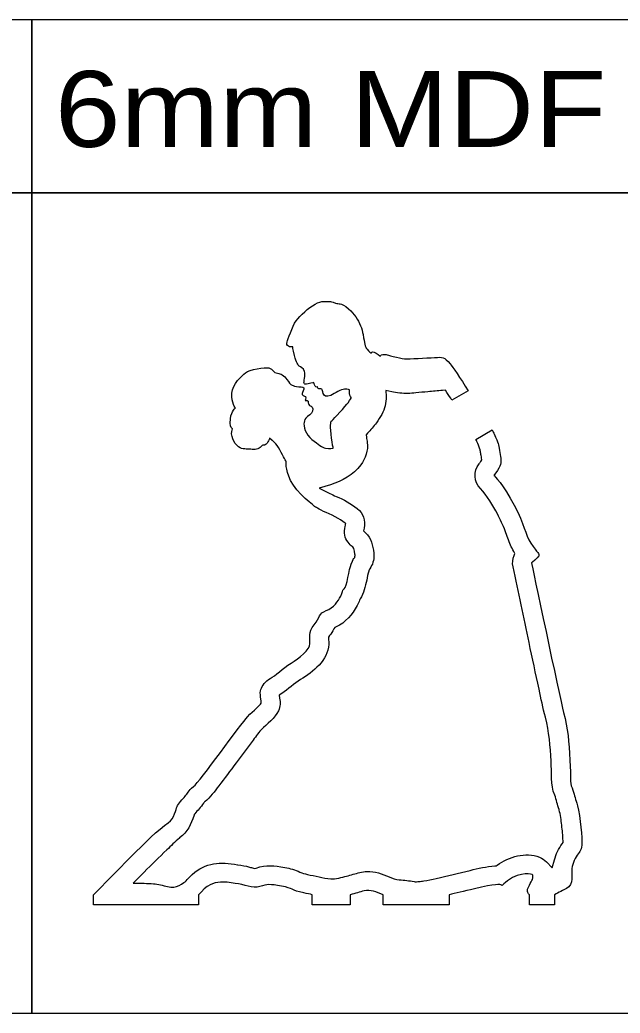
# Model space of a CAD drawing. Header units: millimetres. Extents: x -1166 to 1166, y -335 to 297.
# Drawn here: x -785 to -404, y -335 to 297 of the extents above; entities that cross this region are included whole.
import ezdxf

# ---------------------------------------------------------------- set-up
doc = ezdxf.new("R2010")
doc.units = ezdxf.units.MM
doc.header["$MEASUREMENT"] = 0
doc.layers.add('Camada 1', color=7, linetype='Continuous')
doc.styles.add('1', font='Arial', dxfattribs={"height": 1})

msp = doc.modelspace()

# ---------------------------------------------------------------- linework, layer by layer
at = {"layer": 'Camada 1', "color": 142, "lineweight": 20}
for points in [[(-1166.4805, 186.6815), (-777.6535, 186.6815), (-777.6535, 296.7483), (-1166.4805, 296.7483), (-1166.4805, 186.6815)], [(-777.6537, 186.6815), (-388.8267, 186.6815), (-388.8267, 296.7483), (-777.6537, 296.7483), (-777.6537, 186.6815)], [(-1166.4805, -334.8653), (-777.6535, -334.8653), (-777.6535, 186.6815), (-1166.4805, 186.6815), (-1166.4805, -334.8653)], [(-777.6537, -334.8653), (-388.8267, -334.8653), (-388.8267, 186.6815), (-777.6537, 186.6815), (-777.6537, -334.8653)]]:
    msp.add_lwpolyline(points, close=True, dxfattribs=at)
at = {"layer": 'Camada 1', "color": 230, "lineweight": 20}
msp.add_open_spline([(-510.634, 54.8809), (-510.634, 54.8809), (-500.2663, 60.9381), (-500.2663, 60.9381), (-500.2663, 60.9381), (-505.4113, 69.0136), (-510.1514, 76.1374), (-511.7795, 78.0382), (-511.7795, 78.0382), (-515.6301, 82.5345), (-516.467, 82.3678), (-521.6574, 82.0347), (-521.6574, 82.0347), (-526.8484, 81.7017), (-538.4852, 81.2019), (-539.9087, 81.1192), (-539.9087, 81.1192), (-541.3317, 81.0356), (-550.7092, 83.2006), (-551.7132, 83.7004), (-551.7132, 83.7004), (-552.7178, 84.2002), (-553.0526, 83.9508), (-554.6433, 83.9508), (-554.6433, 83.9508), (-556.2335, 83.9508), (-555.9832, 82.8686), (-555.9832, 82.8686), (-555.9832, 82.8686), (-555.9832, 82.8686), (-558.7451, 84.8663), (-560.0851, 85.4488), (-560.0851, 85.4488), (-561.425, 86.0322), (-561.927, 84.9495), (-561.927, 84.9495), (-561.927, 84.9495), (-561.927, 84.9495), (-563.2669, 85.6155), (-564.6058, 87.2813), (-564.6058, 87.2813), (-565.9447, 88.946), (-566.1129, 90.9447), (-567.117, 96.6064), (-567.117, 96.6064), (-567.4473, 98.4678), (-567.959, 100.3667), (-568.6929, 102.2412), (-568.6929, 102.2412), (-570.1918, 106.0674), (-572.6179, 109.7968), (-576.3262, 112.9254), (-576.3262, 112.9254), (-581.851, 117.5885), (-582.1879, 115.5893), (-584.616, 116.6715), (-584.616, 116.6715), (-587.0431, 117.7543), (-587.3779, 117.588), (-588.8855, 117.588), (-588.8855, 117.588), (-590.3926, 117.588), (-593.4058, 118.4209), (-597.5912, 116.0059), (-597.5912, 116.0059), (-601.7771, 113.591), (-607.0517, 108.9284), (-609.6464, 105.3481), (-609.6464, 105.3481), (-612.2422, 101.7678), (-614.9215, 93.3581), (-615.3818, 91.9428), (-615.3818, 91.9428), (-615.8425, 90.5275), (-615.5071, 89.7362), (-614.6285, 89.1533), (-614.6285, 89.1533), (-613.7493, 88.5698), (-611.8655, 88.8202), (-611.8655, 88.8202), (-611.8655, 88.8202), (-611.8655, 88.8202), (-611.782, 87.738), (-610.6938, 83.2417), (-610.6938, 83.2417), (-609.6057, 78.7454), (-608.4334, 77.2464), (-607.6801, 76.4972), (-607.6801, 76.4972), (-606.9268, 75.7475), (-605.0013, 75.6644), (-604.3316, 73.2494), (-604.3316, 73.2494), (-603.6619, 70.8355), (-604.9391, 66.3808), (-604.6461, 65.6316), (-604.6461, 65.6316), (-604.353, 64.8813), (-604.1649, 65.0689), (-603.1181, 65.152), (-603.1181, 65.152), (-602.0722, 65.2357), (-598.4097, 66.1724), (-598.4097, 66.1724), (-598.4097, 66.1724), (-598.4097, 66.1724), (-598.242, 64.965), (-597.5723, 63.8416), (-597.5723, 63.8416), (-596.9026, 62.7173), (-596.1911, 63.3829), (-596.1911, 63.3829), (-596.1911, 63.3829), (-596.1911, 63.3829), (-596.2747, 63.0498), (-595.7309, 62.3843), (-595.7309, 62.3843), (-595.1866, 61.7182), (-594.1815, 62.4674), (-593.4282, 61.884), (-593.4282, 61.884), (-592.6749, 61.3015), (-592.9257, 60.7191), (-592.4242, 59.137), (-592.4242, 59.137), (-591.9216, 57.5549), (-590.4976, 56.6394), (-587.6516, 57.9711), (-587.6516, 57.9711), (-584.8051, 59.3028), (-581.2889, 61.8013), (-578.8613, 61.9676), (-578.8613, 61.9676), (-576.4343, 62.1344), (-575.7646, 61.3852), (-575.7646, 61.3852), (-575.7646, 61.3852), (-575.7646, 61.3852), (-575.5969, 60.3024), (-575.6805, 59.0534), (-575.6805, 59.0534), (-575.7646, 57.8043), (-574.5918, 56.389), (-574.5918, 56.389), (-574.5918, 56.389), (-574.5918, 56.389), (-575.1779, 55.3068), (-576.6014, 53.3085), (-576.6014, 53.3085), (-578.0244, 51.3098), (-585.8943, 42.817), (-586.8147, 41.9846), (-586.8147, 41.9846), (-587.7357, 41.1523), (-587.4849, 41.2349), (-587.8198, 38.821), (-587.8198, 38.821), (-588.1547, 36.406), (-586.145, 24.4166), (-586.145, 24.4166), (-586.145, 24.4166), (-586.145, 24.4166), (-588.5731, 23.9999), (-590.9176, 24.3329), (-590.9176, 24.3329), (-593.261, 24.666), (-595.4378, 26.9973), (-599.6238, 29.912), (-599.6238, 29.912), (-603.8092, 32.8262), (-605.066, 38.8215), (-604.6471, 40.653), (-604.6471, 40.653), (-604.2286, 42.4844), (-604.4799, 42.9848), (-602.4703, 44.5663), (-602.4703, 44.5663), (-600.4617, 46.1479), (-598.7033, 47.1475), (-599.1217, 49.3125), (-599.1217, 49.3125), (-599.5407, 51.477), (-600.9015, 50.8951), (-601.2792, 51.5607), (-601.2792, 51.5607), (-601.6558, 52.2273), (-602.1589, 53.2685), (-602.033, 53.7054), (-602.033, 53.7054), (-601.9071, 54.1429), (-602.1171, 54.3299), (-602.64, 54.663), (-602.64, 54.663), (-603.1629, 54.996), (-603.8545, 54.7051), (-603.8545, 54.7051), (-603.8545, 54.7051), (-603.8545, 54.7051), (-603.4779, 55.8917), (-603.5411, 56.5999), (-603.5411, 56.5999), (-603.6038, 57.3075), (-603.6038, 56.8285), (-603.771, 57.1611), (-603.771, 57.1611), (-603.9376, 57.4946), (-604.566, 57.4946), (-605.1934, 57.8687), (-605.1934, 57.8687), (-605.8214, 58.2443), (-605.7801, 58.6808), (-605.8631, 59.1801), (-605.8631, 59.1801), (-605.9472, 59.6799), (-604.4401, 61.9281), (-604.775, 62.844), (-604.775, 62.844), (-605.1104, 63.7605), (-607.5379, 63.094), (-609.4635, 63.5938), (-609.4635, 63.5938), (-611.389, 64.0936), (-611.7238, 64.2593), (-612.9797, 64.9254), (-612.9797, 64.9254), (-614.235, 65.592), (-614.7375, 67.4235), (-616.9138, 69.6711), (-616.9138, 69.6711), (-619.0911, 71.9198), (-620.7649, 71.753), (-623.276, 72.4191), (-623.276, 72.4191), (-623.276, 72.4191), (-624.4488, 74.7058), (-626.9594, 75.3719), (-626.9594, 75.3719), (-629.4711, 76.0379), (-639.4336, 74.3727), (-641.7776, 72.374), (-641.7776, 72.374), (-644.121, 70.3757), (-650.1489, 65.4633), (-650.4838, 59.3022), (-650.4838, 59.3022), (-650.8191, 53.1407), (-648.307, 49.8103), (-648.307, 49.8103), (-648.307, 49.8103), (-648.307, 49.8103), (-650.6515, 48.4776), (-651.4883, 42.9827), (-651.4883, 42.9827), (-652.1443, 38.6806), (-651.209, 37.6444), (-650.2091, 36.6778), (-650.2091, 36.6778), (-651.7381, 32.4927), (-649.2269, 27.4961), (-646.3809, 25.3315), (-646.3809, 25.3315), (-643.5349, 23.1665), (-641.1899, 24.1656), (-638.5111, 23.6663), (-638.5111, 23.6663), (-635.8328, 23.1665), (-633.4878, 23.6663), (-631.814, 25.4983), (-631.814, 25.4983), (-630.1398, 27.3298), (-630.1897, 25.1176), (-628.1306, 27.6628), (-628.1306, 27.6628), (-627.3621, 28.6123), (-626.9115, 29.6418), (-626.6297, 30.6541), (-626.6297, 30.6541), (-626.6297, 30.6541), (-624.8682, 29.2439), (-624.8682, 29.2439), (-624.8682, 29.2439), (-624.8682, 29.2439), (-622.5233, 27.9122), (-620.0121, 23.2497), (-620.0121, 23.2497), (-617.5005, 18.5871), (-615.9944, 15.756), (-615.9944, 15.756), (-615.9944, 15.756), (-615.9944, 15.756), (-616.8318, 11.5932), (-613.1484, 3.766), (-613.1484, 3.766), (-609.465, -4.0607), (-597.4098, -13.0529), (-597.4098, -13.0529), (-597.4098, -13.0529), (-597.4098, -13.0529), (-594.0617, -15.2174), (-588.7041, -17.3829), (-588.7041, -17.3829), (-583.3464, -19.5474), (-578.1559, -23.5439), (-578.1559, -23.5439), (-578.1559, -23.5439), (-578.1559, -23.5439), (-579.663, -29.2056), (-578.4903, -32.203), (-578.4903, -32.203), (-577.3185, -35.2003), (-574.472, -38.032), (-573.6357, -38.364), (-573.6357, -38.364), (-572.7983, -38.697), (-572.2132, -43.6937), (-572.2132, -43.6937), (-572.2132, -43.6937), (-572.2132, -43.6937), (-572.2132, -45.1079), (-572.7988, -45.5251), (-572.7988, -45.5251), (-573.3854, -45.9408), (-573.3854, -46.1912), (-574.6407, -49.2717), (-574.6407, -49.2717), (-575.8966, -52.3527), (-577.4878, -63.7593), (-579.162, -65.0914), (-579.162, -65.0914), (-580.8363, -66.4241), (-579.6641, -66.7566), (-581.3388, -69.7545), (-581.3388, -69.7545), (-583.0131, -72.7519), (-585.6924, -77.2477), (-590.547, -78.9134), (-590.547, -78.9134), (-595.4027, -80.5781), (-594.2309, -83.0767), (-598.2492, -87.9055), (-598.2492, -87.9055), (-602.2679, -92.7349), (-600.7608, -95.8985), (-600.928, -99.8955), (-600.928, -99.8955), (-601.0957, -103.8915), (-607.5435, -109.2202), (-612.9007, -112.3838), (-612.9007, -112.3838), (-618.2588, -115.5479), (-622.9468, -120.3773), (-626.1287, -122.042), (-626.1287, -122.042), (-629.3095, -123.7082), (-631.151, -126.8718), (-632.1555, -129.0364), (-632.1555, -129.0364), (-633.1596, -131.2019), (-631.4858, -136.6968), (-631.9883, -137.8627), (-631.9883, -137.8627), (-632.4904, -139.0281), (-636.5091, -142.1917), (-640.5269, -146.355), (-640.5269, -146.355), (-644.5456, -150.5183), (-671.1682, -187.9862), (-674.8516, -190.8173), (-674.8516, -190.8173), (-678.535, -193.6479), (-678.7027, -195.3136), (-680.2093, -196.9788), (-680.2093, -196.9788), (-681.7164, -198.644), (-684.7301, -201.8081), (-685.3998, -203.4733), (-685.3998, -203.4733), (-686.07, -205.1386), (-686.9064, -210.967), (-690.9251, -213.7981), (-690.9251, -213.7981), (-703.6187, -222.7414), (-726.052, -247.5653), (-738.4636, -259.5605), (-738.4636, -259.5605), (-738.4636, -259.5605), (-738.4636, -265.9106), (-738.4636, -265.9106), (-738.4636, -265.9106), (-738.4636, -265.9106), (-671.6902, -265.9106), (-671.6902, -265.9106), (-671.6902, -265.9106), (-671.6902, -265.9106), (-671.6902, -259.5605), (-671.6902, -259.5605), (-671.6902, -259.5605), (-666.7015, -254.5453), (-663.7559, -249.3814), (-648.3977, -252.4314), (-648.3977, -252.4314), (-642.7047, -252.764), (-637.347, -256.0949), (-632.6586, -254.4297), (-632.6586, -254.4297), (-627.9711, -252.765), (-626.6312, -252.765), (-618.9296, -254.0966), (-618.9296, -254.0966), (-611.2274, -255.4288), (-613.2371, -256.761), (-604.8657, -258.4262), (-604.8657, -258.4262), (-602.6417, -258.8686), (-600.9376, -259.2404), (-599.5086, -259.5605), (-599.5086, -259.5605), (-599.5086, -259.5605), (-599.5086, -265.9106), (-599.5086, -265.9106), (-599.5086, -265.9106), (-599.5086, -265.9106), (-575.3353, -265.9106), (-575.3353, -265.9106), (-575.3353, -265.9106), (-575.3353, -265.9106), (-575.3353, -259.5605), (-575.3353, -259.5605), (-575.3353, -259.5605), (-572.1656, -258.716), (-569.069, -257.7686), (-566.3566, -257.094), (-566.3566, -257.094), (-562.4519, -256.1231), (-558.547, -257.8694), (-554.3102, -259.5605), (-554.3102, -259.5605), (-554.3102, -259.5605), (-554.3102, -265.9106), (-554.3102, -265.9106), (-554.3102, -265.9106), (-554.3102, -265.9106), (-512.345, -265.9106), (-512.345, -265.9106), (-512.345, -265.9106), (-512.345, -265.9106), (-512.345, -259.5605), (-512.345, -259.5605), (-512.345, -259.5605), (-508.3921, -258.6188), (-503.2547, -257.3885), (-496.3701, -255.7623), (-496.3701, -255.7623), (-469.5808, -249.4335), (-483.9801, -257.427), (-475.2734, -250.7662), (-475.2734, -250.7662), (-466.5677, -244.1049), (-459.3263, -246.8954), (-459.3263, -246.8954), (-459.3263, -246.8954), (-459.3263, -246.8954), (-458.8243, -248.5601), (-459.494, -249.8928), (-459.494, -249.8928), (-459.8563, -250.6135), (-460.6597, -251.9679), (-461.3739, -253.4021), (-461.3739, -253.4021), (-461.3739, -253.4021), (-461.3884, -253.4021), (-461.3884, -253.4021), (-461.3884, -253.4021), (-461.3884, -253.4021), (-461.3884, -253.4312), (-461.3884, -253.4312), (-461.3884, -253.4312), (-461.9885, -254.6392), (-462.5228, -255.9011), (-462.6753, -256.8867), (-462.6753, -256.8867), (-462.8135, -257.7797), (-462.3531, -258.7294), (-461.3884, -259.5605), (-461.3884, -259.5605), (-461.3884, -259.5605), (-461.3884, -265.9106), (-461.3884, -265.9106), (-461.3884, -265.9106), (-461.3884, -265.9106), (-445.5066, -265.9106), (-445.5066, -265.9106), (-445.5066, -265.9106), (-445.5066, -265.9106), (-445.5066, -259.5605), (-445.5066, -259.5605), (-445.5066, -259.5605), (-442.6974, -258.2565), (-439.9805, -256.6748), (-437.7275, -255.5545), (-437.7275, -255.5545), (-433.04, -253.2232), (-434.7138, -246.2294), (-434.38, -242.8989), (-434.38, -242.8989), (-434.0446, -239.5685), (-432.0355, -235.5715), (-430.3612, -233.5733), (-430.3612, -233.5733), (-428.6869, -231.575), (-428.0167, -229.5768), (-428.0167, -225.2467), (-428.0167, -225.2467), (-428.0167, -220.9177), (-429.903, -204.6382), (-431.2419, -201.3078), (-431.2419, -201.3078), (-432.5818, -197.9774), (-432.5818, -195.6461), (-434.2561, -191.6496), (-434.2561, -191.6496), (-435.9304, -187.6526), (-434.9253, -185.6539), (-435.5955, -173.9979), (-435.5955, -173.9979), (-436.2652, -162.341), (-436.9349, -154.015), (-439.6138, -143.6902), (-439.6138, -143.6902), (-442.2926, -133.3654), (-460.0408, -48.6036), (-460.0408, -48.6036), (-460.0408, -48.6036), (-460.0408, -48.6036), (-456.0231, -45.2737), (-455.3534, -44.1078), (-455.3534, -44.1078), (-454.6837, -42.9419), (-456.358, -42.2763), (-460.3762, -36.1148), (-460.3762, -36.1148), (-464.3944, -29.9533), (-464.2268, -24.6246), (-471.0915, -11.8018), (-471.0915, -11.8018), (-477.9563, 1.0205), (-483.9011, 7.0984), (-483.9011, 7.0984), (-483.9011, 7.0984), (-483.9011, 7.0984), (-481.7248, 9.9295), (-480.7197, 11.6779), (-480.7197, 11.6779), (-479.7156, 13.4262), (-479.5475, 14.2591), (-479.4644, 16.5903), (-479.4644, 16.5903), (-479.3803, 18.9216), (-479.7992, 18.6722), (-480.4689, 22.9181), (-480.4689, 22.9181), (-481.1386, 27.1645), (-480.9705, 26.9988), (-483.8175, 33.4092), (-483.8175, 33.4092), (-484.0936, 34.0312), (-484.5431, 34.9101), (-485.1332, 35.9945), (-485.1332, 35.9945), (-485.1332, 35.9945), (-495.4674, 29.9568), (-495.4674, 29.9568), (-495.4674, 29.9568), (-495.2293, 29.4906), (-495.0017, 29.0206), (-494.7877, 28.5457), (-494.7877, 28.5457), (-494.0943, 27.0072), (-493.2997, 25.4565), (-492.8021, 23.8424), (-492.8021, 23.8424), (-492.8021, 23.8424), (-492.7695, 23.7367), (-492.7695, 23.7367), (-492.7695, 23.7367), (-492.7695, 23.7367), (-492.7448, 23.6288), (-492.7448, 23.6288), (-492.7448, 23.6288), (-492.5488, 22.7736), (-492.4585, 21.9123), (-492.3223, 21.0485), (-492.3223, 21.0485), (-492.1751, 20.1152), (-491.9955, 19.1883), (-491.7999, 18.2641), (-491.7999, 18.2641), (-491.7999, 18.2641), (-491.5234, 16.9572), (-491.5234, 16.9572), (-491.5234, 16.9572), (-491.5234, 16.9572), (-492.3095, 15.8773), (-492.3095, 15.8773), (-492.3095, 15.8773), (-492.6703, 15.3818), (-493.0432, 14.8957), (-493.4166, 14.4098), (-493.4166, 14.4098), (-497.076, 9.6472), (-496.6592, 3.0664), (-492.5139, -1.2575), (-492.5139, -1.2575), (-488.2919, -5.6614), (-484.5554, -12.0775), (-481.6708, -17.4655), (-481.6708, -17.4655), (-479.7984, -20.9629), (-478.1563, -24.5528), (-476.7723, -28.2713), (-476.7723, -28.2713), (-475.6483, -31.2913), (-474.6664, -34.384), (-473.3411, -37.3238), (-473.3411, -37.3238), (-472.7397, -38.6578), (-472.0698, -39.9601), (-471.3265, -41.2207), (-471.3265, -41.2207), (-471.3265, -41.2207), (-470.557, -42.5257), (-470.557, -42.5257), (-470.557, -42.5257), (-470.557, -42.5257), (-471.1504, -43.9196), (-471.1504, -43.9196), (-471.1504, -43.9196), (-472.1128, -46.1801), (-472.288, -48.6651), (-471.7863, -51.0619), (-471.7863, -51.0619), (-468.4264, -67.1153), (-465.0391, -83.163), (-461.6278, -99.2055), (-461.6278, -99.2055), (-459.5261, -109.0894), (-457.4166, -118.9716), (-455.2668, -128.8451), (-455.2668, -128.8451), (-453.9687, -134.8067), (-452.7619, -140.7967), (-451.2293, -146.7039), (-451.2293, -146.7039), (-448.8196, -155.9909), (-448.1237, -165.1532), (-447.5757, -174.6864), (-447.5757, -174.6864), (-447.1732, -181.6898), (-448.0873, -189.6904), (-445.3242, -196.2861), (-445.3242, -196.2861), (-444.0867, -199.2401), (-443.649, -202.3967), (-442.5375, -205.3672), (-442.5375, -205.3672), (-442.5375, -205.3672), (-442.4866, -205.5033), (-442.4866, -205.5033), (-442.4866, -205.5033), (-442.4866, -205.5033), (-442.449, -205.6436), (-442.449, -205.6436), (-442.449, -205.6436), (-441.638, -208.6764), (-441.197, -212.2267), (-440.8173, -215.348), (-440.8173, -215.348), (-440.4307, -218.526), (-440.0203, -222.0448), (-440.0167, -225.2433), (-440.0167, -225.2433), (-440.0167, -225.2433), (-440.0154, -226.3986), (-440.0154, -226.3986), (-440.0154, -226.3986), (-440.0154, -226.3986), (-440.5912, -227.1894), (-440.5912, -227.1894), (-440.5912, -227.1894), (-442.7681, -230.1795), (-444.4848, -233.8168), (-445.482, -237.3815), (-445.482, -237.3815), (-445.482, -237.3815), (-446.9115, -242.4913), (-446.9115, -242.4913), (-446.9115, -242.4913), (-446.9115, -242.4913), (-450.553, -238.6322), (-450.553, -238.6322), (-450.553, -238.6322), (-451.7984, -237.3125), (-453.3238, -236.3481), (-455.0126, -235.6976), (-455.0126, -235.6976), (-463.8662, -232.287), (-474.3799, -235.3107), (-481.8076, -240.6726), (-481.8076, -240.6726), (-481.8076, -240.6726), (-482.497, -241.1703), (-482.497, -241.1703), (-482.497, -241.1703), (-482.497, -241.1703), (-483.345, -241.2322), (-483.345, -241.2322), (-483.345, -241.2322), (-488.6102, -241.6168), (-493.9986, -242.8719), (-499.1289, -244.0837), (-499.1289, -244.0837), (-506.3179, -245.7819), (-513.4955, -247.5282), (-520.6902, -249.2026), (-520.6902, -249.2026), (-523.2825, -249.8059), (-525.8739, -250.4319), (-528.5135, -250.7955), (-528.5135, -250.7955), (-529.5583, -250.9395), (-530.6076, -251.0433), (-531.6574, -251.1427), (-531.6574, -251.1427), (-532.6445, -251.2361), (-533.6595, -251.3715), (-534.6462, -251.2045), (-534.6462, -251.2045), (-537.8277, -250.666), (-540.8815, -250.2282), (-544.1127, -250.0996), (-544.1127, -250.0996), (-546.138, -250.019), (-548.6312, -248.9109), (-550.5265, -248.149), (-550.5265, -248.149), (-555.1632, -246.2852), (-559.5329, -244.69), (-564.6127, -244.823), (-564.6127, -244.823), (-566.1768, -244.8639), (-567.7339, -245.071), (-569.2525, -245.4486), (-569.2525, -245.4486), (-572.0376, -246.1412), (-574.822, -247.0389), (-577.604, -247.7854), (-577.604, -247.7854), (-580.2983, -248.5085), (-584.8622, -249.7555), (-587.6045, -249.4829), (-587.6045, -249.4829), (-592.6936, -248.9769), (-597.5312, -247.65), (-602.5246, -246.6568), (-602.5246, -246.6568), (-604.2954, -246.3045), (-605.5979, -245.9534), (-607.243, -245.1829), (-607.243, -245.1829), (-610.4077, -243.7009), (-613.4504, -242.8661), (-616.8848, -242.2721), (-616.8848, -242.2721), (-623.9131, -241.0567), (-628.2641, -240.4075), (-635.1703, -242.6135), (-635.1703, -242.6135), (-635.1703, -242.6135), (-635.9456, -242.8611), (-635.9456, -242.8611), (-635.9456, -242.8611), (-635.9456, -242.8611), (-636.7397, -242.683), (-636.7397, -242.683), (-636.7397, -242.683), (-637.6333, -242.4825), (-638.4962, -242.2051), (-639.3783, -241.9683), (-639.3783, -241.9683), (-641.7738, -241.3251), (-644.1872, -240.7684), (-646.6607, -240.5319), (-646.6607, -240.5319), (-646.6607, -240.5319), (-646.7938, -240.5191), (-646.7938, -240.5191), (-646.7938, -240.5191), (-646.7938, -240.5191), (-646.9253, -240.4946), (-646.9253, -240.4946), (-646.9253, -240.4946), (-657.6013, -238.5027), (-667.3461, -239.0688), (-675.7572, -246.6367), (-675.7572, -246.6367), (-677.597, -248.292), (-679.0837, -250.3222), (-680.9822, -251.8837), (-680.9822, -251.8837), (-682.899, -253.4602), (-684.9707, -254.315), (-687.4173, -254.6994), (-687.4173, -254.6994), (-688.7582, -254.91), (-690.0787, -254.653), (-691.3817, -254.3556), (-691.3817, -254.3556), (-694.3971, -253.6673), (-697.3409, -252.8067), (-700.443, -252.5864), (-700.443, -252.5864), (-702.3916, -252.4479), (-704.3452, -252.3735), (-706.2977, -252.3177), (-706.2977, -252.3177), (-706.2977, -252.3177), (-713.3274, -252.1166), (-713.3274, -252.1166), (-713.3274, -252.1166), (-713.3274, -252.1166), (-706.2682, -245.1635), (-706.2682, -245.1635), (-706.2682, -245.1635), (-701.4822, -240.4495), (-696.6968, -235.7348), (-691.8734, -231.0591), (-691.8734, -231.0591), (-689.2552, -228.5212), (-686.7111, -225.8535), (-683.8956, -223.5324), (-683.8956, -223.5324), (-683.8956, -223.5324), (-683.8231, -223.4726), (-683.8231, -223.4726), (-683.8231, -223.4726), (-683.8231, -223.4726), (-683.7469, -223.4174), (-683.7469, -223.4174), (-683.7469, -223.4174), (-678.5095, -219.6246), (-676.4889, -215.0063), (-674.5824, -209.035), (-674.5824, -209.035), (-674.5824, -209.035), (-674.4068, -208.4851), (-674.4068, -208.4851), (-674.4068, -208.4851), (-674.4068, -208.4851), (-674.0397, -208.0397), (-674.0397, -208.0397), (-674.0397, -208.0397), (-673.1758, -206.9913), (-672.2214, -206.0359), (-671.3116, -205.0305), (-671.3116, -205.0305), (-670.2771, -203.8873), (-669.4912, -202.5902), (-668.6023, -201.3385), (-668.6023, -201.3385), (-668.6023, -201.3385), (-668.4319, -201.0985), (-668.4319, -201.0985), (-668.4319, -201.0985), (-668.4319, -201.0985), (-668.218, -200.8962), (-668.218, -200.8962), (-668.218, -200.8962), (-668.0026, -200.6924), (-667.7738, -200.5122), (-667.5392, -200.3319), (-667.5392, -200.3319), (-664.432, -197.9439), (-661.2761, -193.5386), (-658.8606, -190.4132), (-658.8606, -190.4132), (-655.1236, -185.5777), (-651.4773, -180.673), (-647.8306, -175.7694), (-647.8306, -175.7694), (-644.4522, -171.2266), (-641.0876, -166.6735), (-637.6845, -162.1491), (-637.6845, -162.1491), (-635.8002, -159.6439), (-633.9941, -157.035), (-631.8999, -154.6992), (-631.8999, -154.6992), (-631.8999, -154.6992), (-631.8605, -154.6553), (-631.8605, -154.6553), (-631.8605, -154.6553), (-631.8605, -154.6553), (-631.8194, -154.6129), (-631.8194, -154.6129), (-631.8194, -154.6129), (-628.4784, -151.1693), (-622.8571, -146.9956), (-620.968, -142.6116), (-620.968, -142.6116), (-619.5924, -139.4194), (-619.7481, -137.8144), (-620.1611, -134.5513), (-620.1611, -134.5513), (-620.1611, -134.5513), (-620.3994, -132.6684), (-620.3994, -132.6684), (-620.3994, -132.6684), (-620.3994, -132.6684), (-618.8001, -131.6466), (-618.8001, -131.6466), (-618.8001, -131.6466), (-614.5957, -128.9602), (-611.1491, -125.2855), (-606.7989, -122.7166), (-606.7989, -122.7166), (-598.9959, -118.1087), (-589.3505, -110.232), (-588.9385, -100.3978), (-588.9385, -100.3978), (-588.8882, -99.197), (-588.9916, -97.9885), (-589.0421, -96.7888), (-589.0421, -96.7888), (-589.0421, -96.7888), (-589.0883, -95.6885), (-589.0883, -95.6885), (-589.0883, -95.6885), (-589.0883, -95.6885), (-588.4117, -94.8196), (-588.4117, -94.8196), (-588.4117, -94.8196), (-587.3509, -93.4574), (-586.4767, -92.0468), (-585.6259, -90.5507), (-585.6259, -90.5507), (-585.6259, -90.5507), (-585.1509, -89.7154), (-585.1509, -89.7154), (-585.1509, -89.7154), (-585.1509, -89.7154), (-584.279, -89.3116), (-584.279, -89.3116), (-584.279, -89.3116), (-578.13, -86.4632), (-574.0974, -81.3977), (-570.8625, -75.6066), (-570.8625, -75.6066), (-570.25, -74.5102), (-569.7225, -73.3825), (-569.3061, -72.1971), (-569.3061, -72.1971), (-569.3061, -72.1971), (-569.178, -71.8326), (-569.178, -71.8326), (-569.178, -71.8326), (-569.178, -71.8326), (-568.9618, -71.5125), (-568.9618, -71.5125), (-568.9618, -71.5125), (-566.6293, -68.0591), (-565.7079, -63.5241), (-564.8211, -59.4995), (-564.8211, -59.4995), (-564.3997, -57.587), (-564.0816, -55.6476), (-563.505, -53.7726), (-563.505, -53.7726), (-563.505, -53.7726), (-563.4699, -53.6583), (-563.4699, -53.6583), (-563.4699, -53.6583), (-563.4699, -53.6583), (-563.0426, -52.5822), (-563.0426, -52.5822), (-563.0426, -52.5822), (-563.0426, -52.5822), (-562.8337, -52.288), (-562.8337, -52.288), (-562.8337, -52.288), (-561.0607, -49.7908), (-560.2131, -46.7412), (-560.2132, -43.6931), (-560.2132, -43.6931), (-560.2132, -43.2219), (-560.2398, -42.7659), (-560.2946, -42.2979), (-560.2946, -42.2979), (-560.8308, -37.7197), (-561.9322, -32.5681), (-565.5655, -29.3946), (-565.5655, -29.3946), (-565.5655, -29.3946), (-566.9444, -28.1902), (-566.9444, -28.1902), (-566.9444, -28.1902), (-566.9444, -28.1902), (-566.5039, -26.4132), (-566.5039, -26.4132), (-566.5039, -26.4132), (-565.3294, -21.676), (-566.9667, -17.0168), (-570.8311, -14.0388), (-570.8311, -14.0388), (-574.7945, -10.9845), (-579.5665, -8.1326), (-584.2082, -6.257), (-584.2082, -6.257), (-585.5913, -5.6981), (-586.9626, -5.0951), (-588.2955, -4.4247), (-588.2955, -4.4247), (-588.2955, -4.4247), (-595.0477, -1.0286), (-595.0477, -1.0286), (-595.0477, -1.0286), (-595.0477, -1.0286), (-587.8045, 1.1304), (-587.8045, 1.1304), (-587.8045, 1.1304), (-580.3691, 3.3467), (-573.2124, 7.3886), (-568.5861, 13.7622), (-568.5861, 13.7622), (-565.7084, 17.7269), (-563.6156, 23.0873), (-564.4474, 28.0518), (-564.4474, 28.0518), (-564.634, 29.1657), (-564.8266, 30.2785), (-565.0084, 31.3932), (-565.0084, 31.3932), (-565.0084, 31.3932), (-565.2416, 32.8232), (-565.2416, 32.8232), (-565.2416, 32.8232), (-565.2416, 32.8232), (-564.2665, 33.8949), (-564.2665, 33.8949), (-564.2665, 33.8949), (-562.3306, 36.0227), (-560.3512, 38.2016), (-558.6813, 40.5465), (-558.6813, 40.5465), (-557.456, 42.2669), (-556.2629, 44.0393), (-555.2548, 45.8971), (-555.2548, 45.8971), (-553.3695, 49.3716), (-552.3806, 53.2732), (-552.5207, 57.2317), (-552.5207, 57.2317), (-552.5207, 57.2317), (-552.6545, 61.0124), (-552.6545, 61.0124), (-552.6545, 61.0124), (-552.6545, 61.0124), (-548.9428, 60.2812), (-548.9428, 60.2812), (-548.9428, 60.2812), (-545.8589, 59.6737), (-541.7619, 58.9769), (-538.6223, 59.1569), (-538.6223, 59.1569), (-536.9697, 59.2516), (-535.2995, 59.4159), (-533.6502, 59.563), (-533.6502, 59.563), (-531.05, 59.7951), (-528.4506, 60.037), (-525.8511, 60.2768), (-525.8511, 60.2768), (-522.7486, 60.5631), (-519.6454, 60.8521), (-516.5407, 61.1134), (-516.5407, 61.1134), (-516.5407, 61.1134), (-514.7524, 61.2639), (-514.7524, 61.2639), (-514.7524, 61.2639), (-514.7524, 61.2639), (-513.7741, 59.7595), (-513.7741, 59.7595), (-513.7741, 59.7595), (-512.7198, 58.1382), (-511.6737, 56.5116), (-510.634, 54.8809)], degree=3, knots=[0, 0, 0, 0, 0.00363636, 0.00363636, 0.00363636, 0.00363636, 0.00727273, 0.00727273, 0.00727273, 0.00727273, 0.01090909, 0.01090909, 0.01090909, 0.01090909, 0.01454545, 0.01454545, 0.01454545, 0.01454545, 0.01818182, 0.01818182, 0.01818182, 0.01818182, 0.02181818, 0.02181818, 0.02181818, 0.02181818, 0.02545455, 0.02545455, 0.02545455, 0.02545455, 0.02909091, 0.02909091, 0.02909091, 0.02909091, 0.03272727, 0.03272727, 0.03272727, 0.03272727, 0.03636364, 0.03636364, 0.03636364, 0.03636364, 0.04, 0.04, 0.04, 0.04, 0.04363636, 0.04363636, 0.04363636, 0.04363636, 0.04727273, 0.04727273, 0.04727273, 0.04727273, 0.05090909, 0.05090909, 0.05090909, 0.05090909, 0.05454545, 0.05454545, 0.05454545, 0.05454545, 0.05818182, 0.05818182, 0.05818182, 0.05818182, 0.06181818, 0.06181818, 0.06181818, 0.06181818, 0.06545455, 0.06545455, 0.06545455, 0.06545455, 0.06909091, 0.06909091, 0.06909091, 0.06909091, 0.07272727, 0.07272727, 0.07272727, 0.07272727, 0.07636364, 0.07636364, 0.07636364, 0.07636364, 0.08, 0.08, 0.08, 0.08, 0.08363636, 0.08363636, 0.08363636, 0.08363636, 0.08727273, 0.08727273, 0.08727273, 0.08727273, 0.09090909, 0.09090909, 0.09090909, 0.09090909, 0.09454545, 0.09454545, 0.09454545, 0.09454545, 0.09818182, 0.09818182, 0.09818182, 0.09818182, 0.10181818, 0.10181818, 0.10181818, 0.10181818, 0.10545455, 0.10545455, 0.10545455, 0.10545455, 0.10909091, 0.10909091, 0.10909091, 0.10909091, 0.11272727, 0.11272727, 0.11272727, 0.11272727, 0.11636364, 0.11636364, 0.11636364, 0.11636364, 0.12, 0.12, 0.12, 0.12, 0.12363636, 0.12363636, 0.12363636, 0.12363636, 0.12727273, 0.12727273, 0.12727273, 0.12727273, 0.13090909, 0.13090909, 0.13090909, 0.13090909, 0.13454545, 0.13454545, 0.13454545, 0.13454545, 0.13818182, 0.13818182, 0.13818182, 0.13818182, 0.14181818, 0.14181818, 0.14181818, 0.14181818, 0.14545455, 0.14545455, 0.14545455, 0.14545455, 0.14909091, 0.14909091, 0.14909091, 0.14909091, 0.15272727, 0.15272727, 0.15272727, 0.15272727, 0.15636364, 0.15636364, 0.15636364, 0.15636364, 0.16, 0.16, 0.16, 0.16, 0.16363636, 0.16363636, 0.16363636, 0.16363636, 0.16727273, 0.16727273, 0.16727273, 0.16727273, 0.17090909, 0.17090909, 0.17090909, 0.17090909, 0.17454545, 0.17454545, 0.17454545, 0.17454545, 0.17818182, 0.17818182, 0.17818182, 0.17818182, 0.18181818, 0.18181818, 0.18181818, 0.18181818, 0.18545455, 0.18545455, 0.18545455, 0.18545455, 0.18909091, 0.18909091, 0.18909091, 0.18909091, 0.19272727, 0.19272727, 0.19272727, 0.19272727, 0.19636364, 0.19636364, 0.19636364, 0.19636364, 0.2, 0.2, 0.2, 0.2, 0.20363636, 0.20363636, 0.20363636, 0.20363636, 0.20727273, 0.20727273, 0.20727273, 0.20727273, 0.21090909, 0.21090909, 0.21090909, 0.21090909, 0.21454545, 0.21454545, 0.21454545, 0.21454545, 0.21818182, 0.21818182, 0.21818182, 0.21818182, 0.22181818, 0.22181818, 0.22181818, 0.22181818, 0.22545455, 0.22545455, 0.22545455, 0.22545455, 0.22909091, 0.22909091, 0.22909091, 0.22909091, 0.23272727, 0.23272727, 0.23272727, 0.23272727, 0.23636364, 0.23636364, 0.23636364, 0.23636364, 0.24, 0.24, 0.24, 0.24, 0.24363636, 0.24363636, 0.24363636, 0.24363636, 0.24727273, 0.24727273, 0.24727273, 0.24727273, 0.25090909, 0.25090909, 0.25090909, 0.25090909, 0.25454545, 0.25454545, 0.25454545, 0.25454545, 0.25818182, 0.25818182, 0.25818182, 0.25818182, 0.26181818, 0.26181818, 0.26181818, 0.26181818, 0.26545455, 0.26545455, 0.26545455, 0.26545455, 0.26909091, 0.26909091, 0.26909091, 0.26909091, 0.27272727, 0.27272727, 0.27272727, 0.27272727, 0.27636364, 0.27636364, 0.27636364, 0.27636364, 0.28, 0.28, 0.28, 0.28, 0.28363636, 0.28363636, 0.28363636, 0.28363636, 0.28727273, 0.28727273, 0.28727273, 0.28727273, 0.29090909, 0.29090909, 0.29090909, 0.29090909, 0.29454545, 0.29454545, 0.29454545, 0.29454545, 0.29818182, 0.29818182, 0.29818182, 0.29818182, 0.30181818, 0.30181818, 0.30181818, 0.30181818, 0.30545455, 0.30545455, 0.30545455, 0.30545455, 0.30909091, 0.30909091, 0.30909091, 0.30909091, 0.31272727, 0.31272727, 0.31272727, 0.31272727, 0.31636364, 0.31636364, 0.31636364, 0.31636364, 0.32, 0.32, 0.32, 0.32, 0.32363636, 0.32363636, 0.32363636, 0.32363636, 0.32727273, 0.32727273, 0.32727273, 0.32727273, 0.33090909, 0.33090909, 0.33090909, 0.33090909, 0.33454545, 0.33454545, 0.33454545, 0.33454545, 0.33818182, 0.33818182, 0.33818182, 0.33818182, 0.34181818, 0.34181818, 0.34181818, 0.34181818, 0.34545455, 0.34545455, 0.34545455, 0.34545455, 0.34909091, 0.34909091, 0.34909091, 0.34909091, 0.35272727, 0.35272727, 0.35272727, 0.35272727, 0.35636364, 0.35636364, 0.35636364, 0.35636364, 0.36, 0.36, 0.36, 0.36, 0.36363636, 0.36363636, 0.36363636, 0.36363636, 0.36727273, 0.36727273, 0.36727273, 0.36727273, 0.37090909, 0.37090909, 0.37090909, 0.37090909, 0.37454545, 0.37454545, 0.37454545, 0.37454545, 0.37818182, 0.37818182, 0.37818182, 0.37818182, 0.38181818, 0.38181818, 0.38181818, 0.38181818, 0.38545455, 0.38545455, 0.38545455, 0.38545455, 0.38909091, 0.38909091, 0.38909091, 0.38909091, 0.39272727, 0.39272727, 0.39272727, 0.39272727, 0.39636364, 0.39636364, 0.39636364, 0.39636364, 0.4, 0.4, 0.4, 0.4, 0.40363636, 0.40363636, 0.40363636, 0.40363636, 0.40727273, 0.40727273, 0.40727273, 0.40727273, 0.41090909, 0.41090909, 0.41090909, 0.41090909, 0.41454545, 0.41454545, 0.41454545, 0.41454545, 0.41818182, 0.41818182, 0.41818182, 0.41818182, 0.42181818, 0.42181818, 0.42181818, 0.42181818, 0.42545455, 0.42545455, 0.42545455, 0.42545455, 0.42909091, 0.42909091, 0.42909091, 0.42909091, 0.43272727, 0.43272727, 0.43272727, 0.43272727, 0.43636364, 0.43636364, 0.43636364, 0.43636364, 0.44, 0.44, 0.44, 0.44, 0.44363636, 0.44363636, 0.44363636, 0.44363636, 0.44727273, 0.44727273, 0.44727273, 0.44727273, 0.45090909, 0.45090909, 0.45090909, 0.45090909, 0.45454545, 0.45454545, 0.45454545, 0.45454545, 0.45818182, 0.45818182, 0.45818182, 0.45818182, 0.46181818, 0.46181818, 0.46181818, 0.46181818, 0.46545455, 0.46545455, 0.46545455, 0.46545455, 0.46909091, 0.46909091, 0.46909091, 0.46909091, 0.47272727, 0.47272727, 0.47272727, 0.47272727, 0.47636364, 0.47636364, 0.47636364, 0.47636364, 0.48, 0.48, 0.48, 0.48, 0.48363636, 0.48363636, 0.48363636, 0.48363636, 0.48727273, 0.48727273, 0.48727273, 0.48727273, 0.49090909, 0.49090909, 0.49090909, 0.49090909, 0.49454545, 0.49454545, 0.49454545, 0.49454545, 0.49818182, 0.49818182, 0.49818182, 0.49818182, 0.50181818, 0.50181818, 0.50181818, 0.50181818, 0.50545455, 0.50545455, 0.50545455, 0.50545455, 0.50909091, 0.50909091, 0.50909091, 0.50909091, 0.51272727, 0.51272727, 0.51272727, 0.51272727, 0.51636364, 0.51636364, 0.51636364, 0.51636364, 0.52, 0.52, 0.52, 0.52, 0.52363636, 0.52363636, 0.52363636, 0.52363636, 0.52727273, 0.52727273, 0.52727273, 0.52727273, 0.53090909, 0.53090909, 0.53090909, 0.53090909, 0.53454545, 0.53454545, 0.53454545, 0.53454545, 0.53818182, 0.53818182, 0.53818182, 0.53818182, 0.54181818, 0.54181818, 0.54181818, 0.54181818, 0.54545455, 0.54545455, 0.54545455, 0.54545455, 0.54909091, 0.54909091, 0.54909091, 0.54909091, 0.55272727, 0.55272727, 0.55272727, 0.55272727, 0.55636364, 0.55636364, 0.55636364, 0.55636364, 0.56, 0.56, 0.56, 0.56, 0.56363636, 0.56363636, 0.56363636, 0.56363636, 0.56727273, 0.56727273, 0.56727273, 0.56727273, 0.57090909, 0.57090909, 0.57090909, 0.57090909, 0.57454545, 0.57454545, 0.57454545, 0.57454545, 0.57818182, 0.57818182, 0.57818182, 0.57818182, 0.58181818, 0.58181818, 0.58181818, 0.58181818, 0.58545455, 0.58545455, 0.58545455, 0.58545455, 0.58909091, 0.58909091, 0.58909091, 0.58909091, 0.59272727, 0.59272727, 0.59272727, 0.59272727, 0.59636364, 0.59636364, 0.59636364, 0.59636364, 0.6, 0.6, 0.6, 0.6, 0.60363636, 0.60363636, 0.60363636, 0.60363636, 0.60727273, 0.60727273, 0.60727273, 0.60727273, 0.61090909, 0.61090909, 0.61090909, 0.61090909, 0.61454545, 0.61454545, 0.61454545, 0.61454545, 0.61818182, 0.61818182, 0.61818182, 0.61818182, 0.62181818, 0.62181818, 0.62181818, 0.62181818, 0.62545455, 0.62545455, 0.62545455, 0.62545455, 0.62909091, 0.62909091, 0.62909091, 0.62909091, 0.63272727, 0.63272727, 0.63272727, 0.63272727, 0.63636364, 0.63636364, 0.63636364, 0.63636364, 0.64, 0.64, 0.64, 0.64, 0.64363636, 0.64363636, 0.64363636, 0.64363636, 0.64727273, 0.64727273, 0.64727273, 0.64727273, 0.65090909, 0.65090909, 0.65090909, 0.65090909, 0.65454545, 0.65454545, 0.65454545, 0.65454545, 0.65818182, 0.65818182, 0.65818182, 0.65818182, 0.66181818, 0.66181818, 0.66181818, 0.66181818, 0.66545455, 0.66545455, 0.66545455, 0.66545455, 0.66909091, 0.66909091, 0.66909091, 0.66909091, 0.67272727, 0.67272727, 0.67272727, 0.67272727, 0.67636364, 0.67636364, 0.67636364, 0.67636364, 0.68, 0.68, 0.68, 0.68, 0.68363636, 0.68363636, 0.68363636, 0.68363636, 0.68727273, 0.68727273, 0.68727273, 0.68727273, 0.69090909, 0.69090909, 0.69090909, 0.69090909, 0.69454545, 0.69454545, 0.69454545, 0.69454545, 0.69818182, 0.69818182, 0.69818182, 0.69818182, 0.70181818, 0.70181818, 0.70181818, 0.70181818, 0.70545455, 0.70545455, 0.70545455, 0.70545455, 0.70909091, 0.70909091, 0.70909091, 0.70909091, 0.71272727, 0.71272727, 0.71272727, 0.71272727, 0.71636364, 0.71636364, 0.71636364, 0.71636364, 0.72, 0.72, 0.72, 0.72, 0.72363636, 0.72363636, 0.72363636, 0.72363636, 0.72727273, 0.72727273, 0.72727273, 0.72727273, 0.73090909, 0.73090909, 0.73090909, 0.73090909, 0.73454545, 0.73454545, 0.73454545, 0.73454545, 0.73818182, 0.73818182, 0.73818182, 0.73818182, 0.74181818, 0.74181818, 0.74181818, 0.74181818, 0.74545455, 0.74545455, 0.74545455, 0.74545455, 0.74909091, 0.74909091, 0.74909091, 0.74909091, 0.75272727, 0.75272727, 0.75272727, 0.75272727, 0.75636364, 0.75636364, 0.75636364, 0.75636364, 0.76, 0.76, 0.76, 0.76, 0.76363636, 0.76363636, 0.76363636, 0.76363636, 0.76727273, 0.76727273, 0.76727273, 0.76727273, 0.77090909, 0.77090909, 0.77090909, 0.77090909, 0.77454545, 0.77454545, 0.77454545, 0.77454545, 0.77818182, 0.77818182, 0.77818182, 0.77818182, 0.78181818, 0.78181818, 0.78181818, 0.78181818, 0.78545455, 0.78545455, 0.78545455, 0.78545455, 0.78909091, 0.78909091, 0.78909091, 0.78909091, 0.79272727, 0.79272727, 0.79272727, 0.79272727, 0.79636364, 0.79636364, 0.79636364, 0.79636364, 0.8, 0.8, 0.8, 0.8, 0.80363636, 0.80363636, 0.80363636, 0.80363636, 0.80727273, 0.80727273, 0.80727273, 0.80727273, 0.81090909, 0.81090909, 0.81090909, 0.81090909, 0.81454545, 0.81454545, 0.81454545, 0.81454545, 0.81818182, 0.81818182, 0.81818182, 0.81818182, 0.82181818, 0.82181818, 0.82181818, 0.82181818, 0.82545455, 0.82545455, 0.82545455, 0.82545455, 0.82909091, 0.82909091, 0.82909091, 0.82909091, 0.83272727, 0.83272727, 0.83272727, 0.83272727, 0.83636364, 0.83636364, 0.83636364, 0.83636364, 0.84, 0.84, 0.84, 0.84, 0.84363636, 0.84363636, 0.84363636, 0.84363636, 0.84727273, 0.84727273, 0.84727273, 0.84727273, 0.85090909, 0.85090909, 0.85090909, 0.85090909, 0.85454545, 0.85454545, 0.85454545, 0.85454545, 0.85818182, 0.85818182, 0.85818182, 0.85818182, 0.86181818, 0.86181818, 0.86181818, 0.86181818, 0.86545455, 0.86545455, 0.86545455, 0.86545455, 0.86909091, 0.86909091, 0.86909091, 0.86909091, 0.87272727, 0.87272727, 0.87272727, 0.87272727, 0.87636364, 0.87636364, 0.87636364, 0.87636364, 0.88, 0.88, 0.88, 0.88, 0.88363636, 0.88363636, 0.88363636, 0.88363636, 0.88727273, 0.88727273, 0.88727273, 0.88727273, 0.89090909, 0.89090909, 0.89090909, 0.89090909, 0.89454545, 0.89454545, 0.89454545, 0.89454545, 0.89818182, 0.89818182, 0.89818182, 0.89818182, 0.90181818, 0.90181818, 0.90181818, 0.90181818, 0.90545455, 0.90545455, 0.90545455, 0.90545455, 0.90909091, 0.90909091, 0.90909091, 0.90909091, 0.91272727, 0.91272727, 0.91272727, 0.91272727, 0.91636364, 0.91636364, 0.91636364, 0.91636364, 0.92, 0.92, 0.92, 0.92, 0.92363636, 0.92363636, 0.92363636, 0.92363636, 0.92727273, 0.92727273, 0.92727273, 0.92727273, 0.93090909, 0.93090909, 0.93090909, 0.93090909, 0.93454545, 0.93454545, 0.93454545, 0.93454545, 0.93818182, 0.93818182, 0.93818182, 0.93818182, 0.94181818, 0.94181818, 0.94181818, 0.94181818, 0.94545455, 0.94545455, 0.94545455, 0.94545455, 0.94909091, 0.94909091, 0.94909091, 0.94909091, 0.95272727, 0.95272727, 0.95272727, 0.95272727, 0.95636364, 0.95636364, 0.95636364, 0.95636364, 0.96, 0.96, 0.96, 0.96, 0.96363636, 0.96363636, 0.96363636, 0.96363636, 0.96727273, 0.96727273, 0.96727273, 0.96727273, 0.97090909, 0.97090909, 0.97090909, 0.97090909, 0.97454545, 0.97454545, 0.97454545, 0.97454545, 0.97818182, 0.97818182, 0.97818182, 0.97818182, 0.98181818, 0.98181818, 0.98181818, 0.98181818, 0.98545455, 0.98545455, 0.98545455, 0.98545455, 0.98909091, 0.98909091, 0.98909091, 0.98909091, 0.99272727, 0.99272727, 0.99272727, 0.99272727, 1, 1, 1, 1], dxfattribs=at)

# ---------------------------------------------------------------- texts
at = {"layer": 'Camada 1', "color": 142, "style": '1', "width": 1.114671}
msp.add_text('6mm MDF', height=48.2598, dxfattribs=at).set_placement((-763.0731, 215.9645))

doc.saveas('drawing.dxf')
